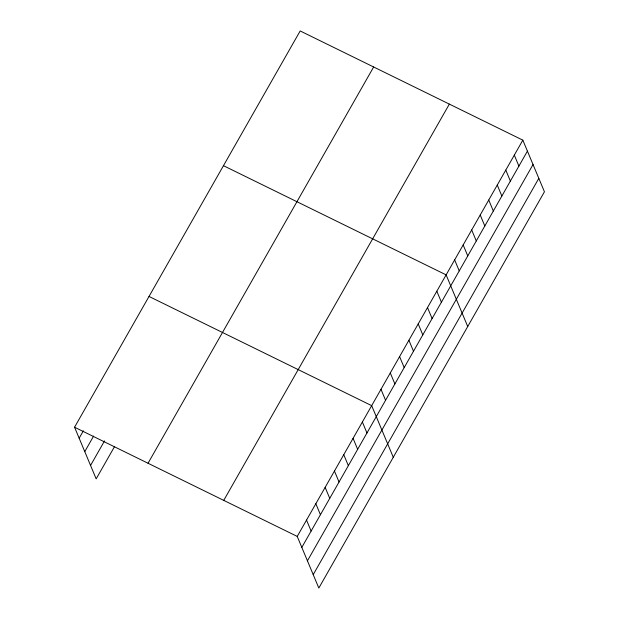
<?xml version="1.0" encoding="UTF-8"?>
<svg xmlns="http://www.w3.org/2000/svg" width="619" height="619" viewBox="0 0 619 619"><rect width="100%" height="100%" fill="white"/><g stroke="black" fill="none" stroke-linecap="round" stroke-linejoin="round"><path stroke-width="0.93" d="M74.566 427.218L300.176 30.95L522.831 140.149L544.434 191.782L318.824 588.05L297.228 536.418L74.566 427.218L96.169 478.851L114.314 446.98M79.162 438.206L83.348 430.847M84.772 451.615L93.616 436.086M90.56 465.442L104.518 440.921M148.042 463.252L373.652 66.984M223.745 500.376L449.355 104.108M297.228 536.418L522.831 140.149M301.817 547.397L527.427 151.129M307.434 560.814L533.036 164.546M313.214 574.633L538.816 178.365M223.467 165.683L446.129 274.875L467.724 326.515M149.017 296.447L371.679 405.646L393.274 457.279M514.312 155.114L518.9 166.101M505.785 170.086L510.381 181.073M497.266 185.058L501.854 196.037M488.739 200.03L493.335 211.009M480.22 214.994L484.809 225.981M471.693 229.966L476.29 240.953M463.174 244.938L467.763 255.918M454.648 259.91L459.244 270.89M436.821 291.224L441.417 302.204M427.512 307.566L432.108 318.553M418.204 323.915L422.8 334.902M408.904 340.264L413.492 351.244M399.595 356.606L404.192 367.593M390.287 372.955L394.883 383.935M380.979 389.297L385.575 400.284M362.37 421.996L366.966 432.975M353.062 438.337L357.658 449.324M343.754 454.686L348.35 465.666M334.453 471.028L339.042 482.015M325.145 487.377L329.741 498.357M315.837 503.719L320.433 514.706M306.529 520.068L311.125 531.048"/></g></svg>
